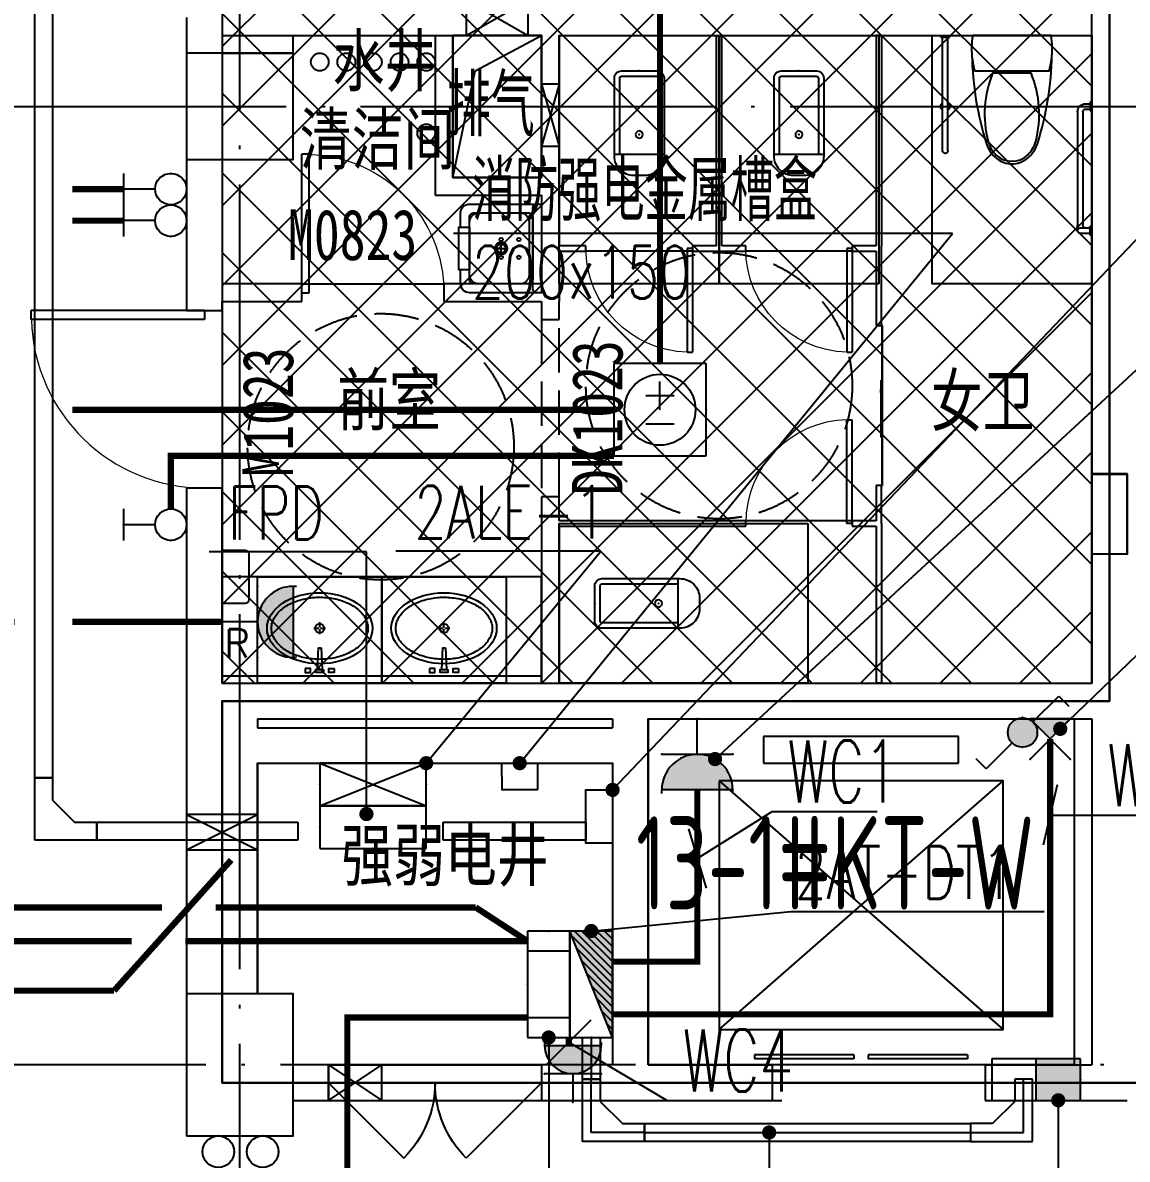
# Model space of a CAD drawing. Extents: x -228436 to 663611, y -207485 to 163917.
# Drawn here: x 47277 to 53500, y 70869 to 77271 of the extents above; entities that cross this region are included whole.
import ezdxf
from ezdxf.enums import TextEntityAlignment as Align

# ---------------------------------------------------------------- set-up
doc = ezdxf.new("R2010")
doc.units = 0
doc.header["$LTSCALE"] = 1000
for name, pattern in [('DASH', [0.35, 0.25, -0.1]), ('X-104 13#平面$0$DASH', [0.35, 0.25, -0.1]), ('X-104 13#平面$0$DOTE', [2.42, 2, -0.2, 0.02, -0.2])]:
    doc.linetypes.add(name, pattern=pattern)
doc.layers.get('0').update_dxf_attribs({"linetype": 'CONTINUOUS'})
for name, color, linetype in [('CABLETRAY', 130, 'CONTINUOUS'), ('CABLETRAY_DIM', 3, 'CONTINUOUS'), ('CABLETRAY_DOTE', 160, 'CONTINUOUS'), ('DIM-插座', 80, 'CONTINUOUS'), ('DIM-箱柜', 80, 'CONTINUOUS'), ('EQUIP-动力', 80, 'CONTINUOUS'), ('EQUIP-插座', 80, 'CONTINUOUS'), ('EQUIP-照明', 80, 'CONTINUOUS'), ('EQUIP-箱柜', 80, 'CONTINUOUS'), ('TEL_LEAD', 3, 'CONTINUOUS'), ('TEL_TEXT', 7, 'CONTINUOUS'), ('WIRE-动力控制', 160, 'DASH'), ('WIRE-插座', 160, 'CONTINUOUS'), ('X-104 13#平面$0$02-TEXT_房间', 9, 'CONTINUOUS'), ('X-104 13#平面$0$02-TEXT_标注', 8, 'CONTINUOUS'), ('X-104 13#平面$0$02-TEXT_门窗', 8, 'CONTINUOUS'), ('X-104 13#平面$0$A-C_窗', 8, 'CONTINUOUS'), ('X-104 13#平面$0$A-C_门', 8, 'CONTINUOUS'), ('X-104 13#平面$0$A-E_电梯', 8, 'CONTINUOUS'), ('X-104 13#平面$0$A-I_卫-洁具', 8, 'CONTINUOUS'), ('X-104 13#平面$0$A-I_卫-隔断', 8, 'CONTINUOUS'), ('X-104 13#平面$0$A-TECH_暖通', 6, 'CONTINUOUS'), ('X-104 13#平面$0$A-TECH_电气', 240, 'CONTINUOUS'), ('X-104 13#平面$0$A-TECH_结构', 8, 'CONTINUOUS'), ('X-104 13#平面$0$A_AXIS-轴线', 8, 'X-104 13#平面$0$DOTE'), ('X-104 13#平面$0$A_STR-砌块墙', 7, 'CONTINUOUS'), ('X-104 13#平面$0$A_STR-砼柱', 7, 'CONTINUOUS'), ('X-104 13#平面$0$DOOR_FIRE', 8, 'CONTINUOUS'), ('X-104 13#平面$0$DUCT-加压送风管端线', 2, 'CONTINUOUS'), ('X-104 13#平面$0$s-colu', 40, 'CONTINUOUS'), ('X-104 13#平面$0$VPIPE-中水', 122, 'X-104 13#平面$0$TG_Z'), ('X-104 13#平面$0$VPIPE-喷淋', 6, 'X-104 13#平面$0$TG_ZP'), ('X-104 13#平面$0$VPIPE-废水', 31, 'X-104 13#平面$0$TG_F'), ('X-104 13#平面$0$VPIPE-污水', 2, 'X-104 13#平面$0$TG_W'), ('X-104 13#平面$0$VPIPE-给水', 3, 'X-104 13#平面$0$TG_J'), ('X-104 13#平面$0$VPIPE-通气', 3, 'CONTINUOUS')]:
    doc.layers.add(name, color=color, linetype=linetype)
doc.layers.add('X-104 13#平面$0$000套内', color=8, linetype='CONTINUOUS', lineweight=30, plot=False)
doc.layers.add('X-104 13#平面$0$04-不打印_辅助线', color=8, linetype='CONTINUOUS', plot=False)
doc.styles.add('_TCH_DIM', font='SIMPLEX', dxfattribs={"bigfont": 'GBCBIG'})
doc.styles.add('_TCH_LABEL', font='COMPLEX', dxfattribs={"bigfont": 'GBCBIG'})
doc.styles.add('_TEL_DIM', font='ROMANS2', dxfattribs={"width": 0.8, "height": 3.5, "bigfont": 'HZDF2'})
doc.styles.get("Standard").update_dxf_attribs({"font": 'GBENOR', "bigfont": 'GBCBIG'})
doc.styles.add('X-104 13#平面$0$_TCH_SPACE', font='STXIHEI.TTF', dxfattribs={"width": 0.75, "height": 5})
doc.styles.add('X-104 13#平面$0$_TCH_WINDOW', font='STXIHEI.TTF', dxfattribs={"width": 0.75, "height": 3.5})
doc.styles.add('X-104 13#平面$0$Standard', font='ros1.shx', dxfattribs={"width": 0.75, "bigfont": 'jd.shx'})
doc.styles.add('X-104 13#平面$0$TG_LINETYPE', font='STXIHEI.TTF', dxfattribs={"width": 0.8, "height": 3})
doc.linetypes.add('X-104 13#平面$0$TG_F', pattern='A,2,-0.3,["F",X-104 13#平面$0$TG_LINETYPE,S=0.1,R=0,X=-0.23,Y=-0.15],0', length=2.3)
doc.linetypes.add('X-104 13#平面$0$TG_J', pattern='A,2,-0.3,["J",X-104 13#平面$0$TG_LINETYPE,S=0.1,R=0,X=-0.23,Y=-0.15],0', length=2.3)
doc.linetypes.add('X-104 13#平面$0$TG_W', pattern='A,2,-0.3,["W",X-104 13#平面$0$TG_LINETYPE,S=0.1,R=0,X=-0.28,Y=-0.15],0', length=2.3)
doc.linetypes.add('X-104 13#平面$0$TG_Z', pattern='A,2,-0.3,["Z",X-104 13#平面$0$TG_LINETYPE,S=0.1,R=0,X=-0.23,Y=-0.15],0', length=2.3)
doc.linetypes.add('X-104 13#平面$0$TG_ZP', pattern='A,5,-0.6,["ZP",X-104 13#平面$0$TG_LINETYPE,S=0.1,R=0,X=-0.52,Y=-0.15],0', length=5.6)

# ---------------------------------------------------------------- blocks, each defined once
blk = doc.blocks.new('$equip$00001428')
for p, q in [((0.75, 0.6), (-0.75, 0.6)), ((-0.75, 0.6), (-0.75, 0)), ((-0.469, 0.6), (-0.469, 0)), ((0.469, 0.6), (0.469, 0)), ((0.75, 0), (0.75, 0.6)), ((-0.75, 0), (0.75, 0))]:
    blk.add_line(p, q)
for p in [(0, 0.6), (-0.75, 0.3), (0.75, 0.3), (0, 0)]:
    blk.add_point(p)
at = {"style": '_TCH_LABEL', "flags": 9}
blk.add_attdef('A', (0, 0), '', height=0.00002, dxfattribs=at)
blk = doc.blocks.new('$equip$00001424')
for p, q in [((-0.75, 0), (0.75, 0.6)), ((-0.75, 0.6), (0.75, 0)), ((0.75, 0.6), (-0.75, 0.6)), ((-0.75, 0.6), (-0.75, 0)), ((0.75, 0), (0.75, 0.6)), ((-0.75, 0), (0.75, 0))]:
    blk.add_line(p, q)
for p in [(0, 0.6), (-0.75, 0.3), (0.75, 0.3), (0, 0)]:
    blk.add_point(p)
at = {"style": '_TCH_LABEL', "flags": 9}
blk.add_attdef('A', (0, 0), '', height=0.00002, dxfattribs=at)
blk = doc.blocks.new('$equip$00001413')
for p, q in [((0.75, 0.6), (-0.75, 0.6)), ((-0.75, 0.6), (-0.75, 0)), ((0.75, 0), (0.75, 0.6)), ((-0.75, 0), (0.75, 0))]:
    blk.add_line(p, q)
for p in [(0, 0.6), (-0.75, 0.3), (0.75, 0.3), (0, 0)]:
    blk.add_point(p)
at = {"style": '_TCH_LABEL', "flags": 9}
blk.add_attdef('A', (0, 0), '', height=0.00002, dxfattribs=at)
blk = doc.blocks.new('X-104 13#平面$0$2400x2100')
for p, q in [((650, 1850), (650, 1700)), ((1750, 1850), (650, 1850)), ((1750, 1700), (1750, 1850)), ((650, 1700), (1750, 1700)), ((400, 200), (2000, 1600)), ((400, 1600), (2000, 200))]:
    blk.add_line(p, q)
at = {"color": 0}
for p, q in [((600, 57.6), (600, 34)), ((1160, 57.6), (600, 57.6)), ((1160, 34), (600, 34)), ((1160, 57.6), (1160, 34)), ((1800, 57.6), (1240, 57.6)), ((1240, 57.6), (1240, 34)), ((1800, 34), (1240, 34)), ((1800, 57.6), (1800, 34))]:
    blk.add_line(p, q, dxfattribs=at)
blk.add_lwpolyline([(400, 1600), (400, 200), (2000, 200), (2000, 1600), (400, 1600)], close=True)
at = {"layer": 'X-104 13#平面$0$04-不打印_辅助线'}
blk.add_lwpolyline([(0, 0), (0, 1950), (2400, 1950), (2400, 0), (0, 0)], close=True, dxfattribs=at)
blk = doc.blocks.new('X-104 13#平面$0$轴网')
at = {"layer": 'X-104 13#平面$0$A_AXIS-轴线', "linetype": 'X-104 13#平面$0$DOTE'}
for p, q in [((48500, -7401), (48500, 24620.3)), ((60408.4, 9000), (-2925, 9000))]:
    blk.add_line(p, q, dxfattribs=at)
blk = doc.blocks.new('X-104 13#平面$0$meae')
for p, q in [((-215, 0), (-243.8, 0)), ((-210, 5), (-210, 32.8)), ((-176.7, 0), (-205, 0)), ((-99.5, 8), (21.7, 14.4)), ((-99.5, -8), (-99.5, 8)), ((21.7, -14.4), (21.7, 14.4)), ((-210, -32.3), (-210, -5)), ((-99.5, -8), (21.7, -14.4))]:
    blk.add_line(p, q)
for points in [[(17.2, 81.4), (40, 81.4), (40, 51.4), (17.2, 51.4)], [(21.7, 21.4), (40, 21.4), (40, -21.4), (21.7, -21.4)], [(17.2, -81.4), (40, -81.4), (40, -51.4), (17.2, -51.4)]]:
    blk.add_lwpolyline(points, close=True)
at = {"const_width": 0.84}
blk.add_lwpolyline([(-209.6, -0.1, -1), (-210.4, -0.1, -1)], format="xyb", close=True, dxfattribs=at)
blk.add_circle((-210, 0), 25.2)
blk.add_ellipse((-210, 0), major_axis=(0, -296.8), ratio=0.673766)
at = {"color": 8}
blk.add_open_spline([(-210, -271.8), (-201.6, -271.8), (-193.3, -270.9), (-176.6, -267), (-168.2, -264.1), (-151.7, -256.3), (-143.6, -251.4), (-127.7, -239.7), (-119.9, -232.8), (-105, -217.1), (-97.9, -208.3), (-84.5, -189), (-78.3, -178.5), (-66.9, -156.1), (-61.7, -144.2), (-52.7, -119.1), (-48.8, -106), (-42.4, -79), (-39.9, -65.1), (-36.4, -36.9), (-35.4, -22.5), (-34.8, 6.2), (-35.3, 20.7), (-37.7, 49.2), (-39.6, 63.3), (-45, 90.9), (-48.3, 104.3), (-56.4, 130.2), (-61.1, 142.6), (-71.6, 166.1), (-77.5, 177.1), (-90.2, 197.7), (-97, 207.1), (-111.4, 224.2), (-118.9, 231.8), (-134.5, 245.1), (-142.5, 250.8), (-158.9, 260.1), (-167.2, 263.7), (-183.8, 269), (-192.2, 270.7), (-208.9, 272.2), (-217.3, 271.9), (-234, 269.5), (-242.4, 267.4), (-259, 261.1), (-267.2, 256.9), (-283.4, 246.7), (-291.3, 240.5), (-306.7, 226.3), (-314.1, 218.2), (-328.1, 200.2), (-334.7, 190.4), (-346.9, 169), (-352.4, 157.6), (-362.4, 133.5), (-366.8, 120.8), (-374.2, 94.4), (-377.2, 80.8), (-381.8, 52.9), (-383.4, 38.7), (-385.1, 10.1), (-385.2, -4.4), (-383.9, -33.1), (-382.5, -47.4), (-378.3, -75.4), (-375.4, -89.1), (-368.4, -115.7), (-364.2, -128.5), (-354.5, -153), (-349.1, -164.6), (-337.2, -186.3), (-330.7, -196.4), (-316.9, -214.8), (-309.6, -223.2), (-294.4, -237.9), (-286.5, -244.3), (-270.4, -255.1), (-262.2, -259.5), (-245.6, -266.3), (-237.3, -268.8), (-222.6, -271.3), (-216.3, -271.8), (-210, -271.8)], degree=3, knots=[0, 0, 0, 0, 0.154173, 0.154173, 0.308346, 0.308346, 0.462518, 0.462518, 0.616691, 0.616691, 0.770864, 0.770864, 0.925037, 0.925037, 1.07921, 1.07921, 1.233382, 1.233382, 1.387555, 1.387555, 1.541728, 1.541728, 1.695901, 1.695901, 1.850074, 1.850074, 2.004247, 2.004247, 2.158419, 2.158419, 2.312592, 2.312592, 2.466765, 2.466765, 2.620938, 2.620938, 2.775111, 2.775111, 2.929283, 2.929283, 3.083456, 3.083456, 3.237629, 3.237629, 3.391802, 3.391802, 3.545975, 3.545975, 3.700147, 3.700147, 3.85432, 3.85432, 4.008493, 4.008493, 4.162666, 4.162666, 4.316839, 4.316839, 4.471011, 4.471011, 4.625184, 4.625184, 4.779357, 4.779357, 4.93353, 4.93353, 5.087703, 5.087703, 5.241876, 5.241876, 5.396048, 5.396048, 5.550221, 5.550221, 5.704394, 5.704394, 5.858567, 5.858567, 6.01274, 6.01274, 6.166912, 6.166912, 6.283185, 6.283185, 6.283185, 6.283185], dxfattribs=at)
at = {"layer": 'X-104 13#平面$0$04-不打印_辅助线'}
blk.add_lwpolyline([(-500, -350), (-500, 350), (100, 350), (100, -350)], close=True, dxfattribs=at)
blk = doc.blocks.new('X-104 13#平面$0$hgfd')
at = {"color": 8}
for p, q in [((0, 266.5), (0, 189.5)), ((-38.5, 228), (38.5, 228))]:
    blk.add_line(p, q, dxfattribs=at)
for points in [[(250, 0), (-250, 0), (-250, 406, -0.414214), (-200, 456), (-120, 456), (-120, 466), (120, 466), (120, 456), (200, 456, -0.414214), (250, 406)], [(175, 50), (-175, 50, -0.414214), (-200, 75), (-200, 381, -0.414214), (-175, 406), (175, 406, -0.414214), (200, 381), (200, 75, -0.414214)], [(250, 0), (-250, 0), (-250, 25, -0.414214), (-225, 50), (225, 50, -0.414214), (250, 25)]]:
    blk.add_lwpolyline(points, format="xyb", close=True)
blk.add_lwpolyline([(120, 456), (200, 456, -0.414214), (250, 406), (250, 0), (-250, 0), (-250, 406, -0.414214), (-200, 456), (-120, 456)], format="xyb")
blk.add_lwpolyline([(120, 406), (-120, 406), (-120, 466), (120, 466)], close=True)
blk.add_lwpolyline([(150, 70), (-150, 70, -0.414214), (-200, 120), (-200, 356, -0.414214), (-150, 406), (150, 406, -0.414214), (200, 356), (200, 120, -0.414214)], format="xyb", close=True, dxfattribs=at)
for centre, radius in [((0, 228), 35), ((-50, 228), 10), ((50, 228), 10), ((-50, 128), 10), ((50, 128), 10)]:
    blk.add_circle(centre, radius)
blk.add_circle((0, 228), 25, dxfattribs=at)
blk = doc.blocks.new('X-104 13#平面$0$A$C01FB6D00')
at = {"layer": 'X-104 13#平面$0$VPIPE-中水', "linetype": 'Continuous'}
blk.add_circle((600, 600), 50, dxfattribs=at)
at = {"layer": 'X-104 13#平面$0$VPIPE-喷淋', "linetype": 'Continuous'}
blk.add_circle((1050, 200), 50, dxfattribs=at)
at = {"layer": 'X-104 13#平面$0$VPIPE-废水', "linetype": 'Continuous'}
blk.add_circle((750, 600), 50, dxfattribs=at)
at = {"layer": 'X-104 13#平面$0$VPIPE-污水', "linetype": 'Continuous'}
blk.add_circle((1050, 600), 50, dxfattribs=at)
at = {"layer": 'X-104 13#平面$0$VPIPE-给水', "linetype": 'Continuous'}
blk.add_circle((450, 600), 50, dxfattribs=at)
at = {"layer": 'X-104 13#平面$0$VPIPE-通气', "linetype": 'Continuous'}
blk.add_circle((900, 600), 50, dxfattribs=at)
blk = doc.blocks.new('*U103')
blk.add_lwpolyline([(200, 0), (200, 350), (0, 350), (0, 0), (200, 0), (0, 350), (0, 0), (200, 350)])
blk = doc.blocks.new('*U104')
blk.add_lwpolyline([(100, 0), (100, 350), (0, 350), (0, 0), (100, 0), (0, 350), (0, 0), (100, 350)])
blk = doc.blocks.new('X-104 13#平面$0$$lvtry$00000200')
at = {"color": 0}
for p, q in [((-109.8, -40, 0), (-109.8, -469.7, 0)), ((99.8, -30, 0), (-99.8, -30, 0)), ((109.8, -469.7, 0), (109.8, -40, 0))]:
    blk.add_line(p, q, dxfattribs=at)
at = {"color": 0, "elevation": 0}
blk.add_lwpolyline([(99.8, 0), (-99.8, 0, 0.414214), (-139.8, -40), (-139.8, -479.7, 0.414214), (-29.8, -589.7), (29.8, -589.7, 0.414214), (139.8, -479.7), (139.8, -40, 0.414214)], format="xyb", close=True, dxfattribs=at)
blk.add_lwpolyline([(139.8, -469.7), (-139.8, -469.7)], dxfattribs=at)
at = {"color": 0}
blk.add_circle((0, -358.6, 0), 20, dxfattribs=at)
for centre, start, end in [((-99.8, -40, 0), 90, 180), ((99.8, -40, 0), 0, 90)]:
    blk.add_arc(centre, 10, start, end, dxfattribs=at)
for p in [(0, 0), (0, -358.6, 0)]:
    blk.add_point(p, dxfattribs=at)
blk = doc.blocks.new('X-104 13#平面$0$hgfasg')
at = {"layer": 'X-104 13#平面$0$04-不打印_辅助线'}
blk.add_lwpolyline([(-450, 1400), (450, 1400), (450, 0), (-450, 0)], close=True, dxfattribs=at)
at = {"yscale": -1}
blk.add_blockref('X-104 13#平面$0$$lvtry$00000200', (0, 200), dxfattribs=at)
blk = doc.blocks.new('X-104 13#平面$0$A-toilet-F2$0$A-toilet-F3$0$$plan$00000388')
for p, q in [((-202.5, -209.5), (-202.5, 209.5)), ((0, -220.8), (0, 220.8)), ((-211.8, 107.7), (-211.8, -107.7))]:
    blk.add_line(p, q)
blk.add_lwpolyline([(-202.5, -209.5), (-151.6, -220.9), (-102.2, -226.4), (-50.2, -226.4), (0, -220.8)])
for centre, radius, start, end in [((-70.5, -1596.9), 1822.9, 91.22237, 107.24774), ((-76.2, -236.2), 463.3, 97.73995, 105.82198), ((-76.2, -236.2), 463.3, 80.53768, 97.73995), ((-562.5, -12.2), 163.6, 107.24774, 159.54761), ((-555.5, -23.3), 162.7, 104.77857, 136.85426), ((-443.4, -448.2), 602.2, 67.37374, 104.77857), ((-580.4, 0), 128.7, 136.85426, 223.14574), ((-595.2, 0), 128.7, 159.54761, 200.45239), ((-562.5, 12.2), 163.6, 200.45239, 252.75226), ((-555.5, 23.3), 162.7, 223.14574, 255.22143), ((-443.4, 448.2), 602.2, 255.22143, 292.62626), ((-70.5, 1596.9), 1822.9, 252.75226, 268.77763)]:
    blk.add_arc(centre, radius, start, end)
blk = doc.blocks.new('X-104 13#平面$0$33')
at = {"layer": 'X-104 13#平面$0$04-不打印_辅助线'}
blk.add_lwpolyline([(-450, 1400), (450, 1400), (450, 0), (-450, 0)], close=True, dxfattribs=at)
at = {"rotation": 270}
blk.add_blockref('X-104 13#平面$0$A-toilet-F2$0$A-toilet-F3$0$$plan$00000388', (0, 0), dxfattribs=at)
blk = doc.blocks.new('X-104 13#平面$0$残疾人扶手1')
for p, q in [((-700, -10), (-700, 0)), ((0, -10), (0, 0)), ((-750, -10), (-750, 0)), ((-750, -10), (-700, -10)), ((-740, -65), (-740, -10)), ((-710, -65), (-710, -10)), ((-55, -50), (-695, -50)), ((-50, -10), (-50, 0)), ((0, -10), (-50, -10)), ((-40, -35), (-40, -10)), ((-10, -35), (-10, -10)), ((-55, -80), (-695, -80))]:
    blk.add_line(p, q)
for centre, radius, start, end in [((-695, -35), 15, 180, 270), ((-55, -35), 15, 270, 0), ((-55, -35), 45, 270, 0), ((-725, -65), 15, 180, 0), ((-695, -35), 45, 244.47122, 270)]:
    blk.add_arc(centre, radius, start, end)
blk = doc.blocks.new('X-104 13#平面$0$残疾人扶手2')
for p, q in [((-10, -50), (-10, 0)), ((-10, 0), (0, 0)), ((-650, -10), (-10, -10)), ((-650, -40), (-10, -40)), ((-10, -50), (0, -50))]:
    blk.add_line(p, q)
for centre, radius, start, end in [((-400, -25, 0), 25, 36.86993, 143.13007), ((-650, -25), 15, 90, 270), ((-400, -25, 0), 25, 216.86987, 323.13013)]:
    blk.add_arc(centre, radius, start, end)
blk = doc.blocks.new('*U107')
blk.add_lwpolyline([(200, 0), (200, 300), (0, 300), (0, 0), (200, 0), (0, 300), (0, 0), (200, 300)])
blk = doc.blocks.new('*U108')
blk.add_lwpolyline([(200, 0), (200, 400), (0, 400), (0, 0), (200, 0), (0, 400), (0, 0), (200, 400)])
blk = doc.blocks.new('X-104 13#平面$0$ccc000')
at = {"layer": 'X-104 13#平面$0$A-TECH_电气', "rotation": 270}
for name, p in [('*U108', (48400, 72811.3)), ('*U107', (49200, 71400))]:
    blk.add_blockref(name, p, dxfattribs=at)
blk = doc.blocks.new('X-104 13#平面$0$$DorLib2D$00000116')
at = {"color": 0}
for p, q in [((-0.5, 0), (-0.1464, 0.3536)), ((0.5, 0), (0.1464, 0.3536))]:
    blk.add_line(p, q, dxfattribs=at)
for centre, start, end in [((-0.5, 0), 0, 45), ((0.5, 0), 135, 180)]:
    blk.add_arc(centre, 0.5, start, end, dxfattribs=at)
blk = doc.blocks.new('X-104 13#平面$0$$DorLib2D$00000001')
for p, q in [((0.45, 0.975), (0.5, 0.975)), ((0.45, 0), (0.45, 0.975)), ((0.5, 0), (0.5, 0.975)), ((0.5, 0), (0.45, 0))]:
    blk.add_line(p, q)
at = {"lineweight": 13}
blk.add_arc((0.475, 0), 0.975, 91.46928, 180, dxfattribs=at)
blk = doc.blocks.new('_FZHK')
blk.add_lwpolyline([(-0.5, -0.5), (0.5, -0.5), (0.5, 0.5), (-0.5, 0.5)], close=True)
blk = doc.blocks.new('X-104 13#平面$0$$DorLib2D$00000129')
at = {"color": 0, "linetype": 'Continuous'}
for p, q in [((-0.5, 0.545), (-0.5, 0.6866)), ((-0.5, 0.6866), (0.5, 0.6866)), ((0.5, 0.6866), (0.5, 0.545)), ((0.5, 0.545), (-0.5, 0.545)), ((-0.5, 0.5), (-0.5, 0.545)), ((0.5, 0.5), (0.5, 0.545)), ((-0.2, 0.4375), (0.1584, 0.4375)), ((0.1584, 0.4375), (0.0804, 0.3408)), ((0.0804, 0.3408), (0.0804, 0.4375))]:
    blk.add_line(p, q, dxfattribs=at)
blk = doc.blocks.new('X-104 13#平面')
at = {"layer": 'X-104 13#平面$0$04-不打印_辅助线'}
h = blk.add_hatch(dxfattribs=at)
h.set_pattern_fill('ANSI37', color=256, scale=200)
h.set_pattern_definition([(45, (0, 0), (-224.5064, 224.5064), []), (135, (0, 0), (-224.5064, -224.5064), [])])
h.paths.add_polyline_path([(53300, 80350), (50605.5, 80350), (48400, 79076.6), (48400, 73550), (53300, 73550)])
at = {"color": 1}
blk.add_line((48400, 77200), (50200, 77200), dxfattribs=at)
blk.add_lwpolyline([(49700, 77200), (50200, 77200), (50200, 76400), (49700, 76400)], close=True)
blk.add_lwpolyline([(49700, 77200), (50200, 77200), (50200, 76400), (49700, 76400)], close=True)
at = {"layer": 'X-104 13#平面$0$000套内'}
blk.add_lwpolyline([(4100, 77750), (4100, 68700), (-750, 68700), (-750, 59850), (21950, 59850), (21950, 61450), (58250, 61450), (58250, 71300), (48400, 71300), (48400, 73450), (53400, 73450), (53400, 80500), (58250, 80500), (58250, 81290.1), (53289, 85452.6), (37950, 76613.3), (37950, 72450), (12454.9, 72450), (4447.4, 77750)], close=True, dxfattribs=at)
at = {"layer": 'X-104 13#平面$0$04-不打印_辅助线'}
blk.add_lwpolyline([(53300, 80350), (50605.5, 80350), (48400, 79076.6), (48400, 73550), (53300, 73550)], close=True, dxfattribs=at)
at = {"layer": 'X-104 13#平面$0$A-C_窗', "linetype": 'DASH'}
for p, q in [((50200, 75600), (50200, 74600)), ((50300, 74600), (50300, 75600))]:
    blk.add_line(p, q, dxfattribs=at)
at = {"layer": 'X-104 13#平面$0$A-C_门'}
for p, q in [((48850, 75800), (49650, 75800)), ((48400, 75650), (48400, 74650))]:
    blk.add_line(p, q, dxfattribs=at)
at = {"layer": 'X-104 13#平面$0$A-I_卫-洁具', "ltscale": 0.1}
blk.add_line((49300, 74150), (49300, 73550), dxfattribs=at)
blk.add_lwpolyline([(48400, 74000), (48400, 74300), (48530, 74300, -0.414214), (48550, 74280), (48550, 74020, -0.414214), (48530, 74000)], format="xyb", close=True, dxfattribs=at)
for points in [[(48400, 73550), (50200, 73550), (50200, 74150), (48400, 74150)], [(48400, 73550), (50200, 73550), (50200, 73590), (48400, 73590)]]:
    blk.add_lwpolyline(points, close=True, dxfattribs=at)
blk.add_lwpolyline([(53200, 73350), (53200, 71400)], dxfattribs=at)
at = {"layer": 'X-104 13#平面$0$A-I_卫-洁具', "linetype": 'X-104 13#平面$0$DASH'}
for centre in [(51200, 75226.6), (49293.8, 74882.7)]:
    blk.add_circle(centre, 750, dxfattribs=at)
at = {"layer": 'X-104 13#平面$0$A-I_卫-隔断'}
for p, q in [((51185, 76015), (51185, 77200)), ((51185, 77200), (51215, 77200)), ((51215, 76015), (51215, 77200)), ((52085, 77200), (52085, 76015)), ((52115, 77200), (52085, 77200)), ((52115, 77200), (52115, 76015)), ((50450, 76015), (50300, 76015)), ((50450, 75985), (50450, 76015)), ((51185, 76015), (51050, 76015)), ((51050, 76015), (51050, 75985)), ((51350, 76015), (51215, 76015)), ((51350, 75985), (51350, 76015)), ((52085, 76015), (51950, 76015)), ((51950, 76015), (51950, 75985)), ((52115, 75565), (52115, 76015)), ((50300, 75985), (50450, 75985)), ((51050, 75985), (50450, 75985)), ((51050, 75985), (51200, 75985)), ((51200, 75985), (51350, 75985)), ((51950, 75985), (51350, 75985)), ((51950, 75985), (52085, 75985)), ((52085, 75985), (52085, 75565)), ((52085, 75565), (52115, 75565)), ((52115, 74665), (52085, 74665)), ((52085, 74665), (52085, 74465)), ((52115, 74450), (52115, 74665)), ((51350, 74465), (50300, 74465)), ((51350, 74435), (51350, 74465)), ((51950, 74465), (51350, 74465)), ((52085, 74465), (51950, 74465)), ((51950, 74465), (51950, 74435)), ((50300, 74435), (51350, 74435)), ((51950, 74435), (52085, 74435)), ((52085, 74435), (52085, 73550)), ((52115, 74450), (52115, 73550)), ((52115, 73550), (52085, 73550))]:
    blk.add_line(p, q, dxfattribs=at)
at = {"layer": 'X-104 13#平面$0$A-TECH_结构'}
for p, q in [((50200, 77200), (49700, 77200)), ((49700, 77200), (49700, 76400)), ((50200, 76400), (50200, 77200)), ((49700, 76400), (50200, 76400))]:
    blk.add_line(p, q, dxfattribs=at)
at = {"layer": 'X-104 13#平面$0$A_AXIS-轴线', "linetype": 'X-104 13#平面$0$DOTE'}
blk.add_line((39500, 76800), (60408.4, 76800), dxfattribs=at)
at = {"layer": 'X-104 13#平面$0$A_STR-砌块墙'}
for p, q in [((48200, 77300), (48200, 77100)), ((48800, 77100), (48800, 77200)), ((48800, 77200), (49600, 77200)), ((49600, 77200), (49600, 76300)), ((49700, 77200), (49700, 76400)), ((49700, 77200), (50200, 77200)), ((50200, 77200), (50200, 76400)), ((50300, 77200), (53300, 77200)), ((50300, 77200), (50300, 76300)), ((53300, 77200), (53300, 74730)), ((48400, 77100), (48800, 77100)), ((48200, 76500), (48200, 75700)), ((48400, 76500), (48400, 75800)), ((49700, 76400), (50200, 76400)), ((49600, 76300), (50200, 76300)), ((50200, 76300), (50200, 76000)), ((50300, 76300), (50300, 76015)), ((50200, 76000), (50200, 75800)), ((50300, 75985), (50300, 75700)), ((48850, 75800), (48400, 75800)), ((48850, 75700), (48850, 75800)), ((50200, 75800), (49650, 75800)), ((49650, 75800), (49650, 75700)), ((48200, 75700), (48200, 75650)), ((48400, 75700), (48850, 75700)), ((48400, 75650), (48400, 75700)), ((49650, 75700), (50200, 75700)), ((50200, 75700), (50200, 75600)), ((50300, 75600), (50300, 75700)), ((48200, 75650), (48400, 75650)), ((50200, 75600), (50300, 75600)), ((48400, 74650), (48200, 74650)), ((48200, 74650), (48200, 73450)), ((48400, 73550), (48400, 74650)), ((50300, 74600), (50200, 74600)), ((50200, 74600), (50200, 74450)), ((50300, 74465), (50300, 74600)), ((50200, 74450), (50200, 73550)), ((50300, 74435), (50300, 73550)), ((53300, 74280), (53300, 73550)), ((48400, 73550), (50200, 73550)), ((50300, 73550), (50700, 73550)), ((50700, 73550), (53300, 73550)), ((48200, 73450), (48200, 73200)), ((48600, 73350), (50300, 73350)), ((48600, 73350), (48600, 73300)), ((50300, 73350), (50600, 73350)), ((50600, 73350), (50600, 73300)), ((50800, 73350), (50800, 73200)), ((50800, 73350), (53300, 73350)), ((53300, 73350), (53300, 71400)), ((48600, 73300), (50600, 73300)), ((48200, 73200), (48200, 71800)), ((50800, 73200), (50800, 71400)), ((48600, 73100), (50600, 73100)), ((48600, 73100), (48600, 71800)), ((50600, 73100), (50600, 71400)), ((49000, 71400), (48800, 71400)), ((49000, 71200), (49000, 71400)), ((50600, 71400), (50200, 71400)), ((50200, 71400), (50200, 71200)), ((50800, 71400), (51500, 71400)), ((51500, 71400), (51500, 71200)), ((52700, 71400), (53300, 71400)), ((52700, 71400), (52700, 71200)), ((48800, 71200), (49000, 71200)), ((50200, 71200), (50700, 71200)), ((50700, 71200), (51500, 71200)), ((52700, 71200), (53400, 71200)), ((53400, 71200), (53500, 71200))]:
    blk.add_line(p, q, dxfattribs=at)
at = {"layer": 'X-104 13#平面$0$DOOR_FIRE'}
for p, q in [((49000, 71400), (50200, 71400)), ((49000, 71200), (50200, 71200))]:
    blk.add_line(p, q, dxfattribs=at)
at = {"layer": 'X-104 13#平面$0$DUCT-加压送风管端线'}
for p, q in [((49825, 77000), (50200, 77200)), ((49700, 76400), (49825, 77000))]:
    blk.add_line(p, q, dxfattribs=at)
at = {"layer": 'X-104 13#平面$0$s-colu'}
blk.add_lwpolyline([(53300.2, 74278), (53300.2, 74728), (53500.2, 74728), (53500.2, 74278)], close=True, dxfattribs=at)
for name, p in [('X-104 13#平面$0$ccc000', (-200, 0)), ('X-104 13#平面$0$轴网', (0, 62400)), ('X-104 13#平面$0$A$C01FB6D00', (48500, 76450))]:
    blk.add_blockref(name, p)
at = {"layer": 'X-104 13#平面$0$A-C_门'}
ref = blk.add_blockref('X-104 13#平面$0$$DorLib2D$00000001', (49250, 75750), dxfattribs=dict(at, xscale=-800, yscale=800, zscale=100))
ref.add_attrib('A', 'M0823', (48771.2, 75934.4), dxfattribs={"layer": 'X-104 13#平面$0$02-TEXT_门窗', "height": 285.43, "style": 'X-104 13#平面$0$_TCH_WINDOW', "width": 0.75})
ref = blk.add_blockref('X-104 13#平面$0$$DorLib2D$00000001', (48300, 75150), dxfattribs=dict(at, xscale=-1000, yscale=-1000, zscale=200, rotation=270))
ref.add_attrib('A', 'M1023', (48800, 74714.1), dxfattribs={"layer": 'X-104 13#平面$0$02-TEXT_门窗', "height": 285.43, "rotation": 90, "style": 'X-104 13#平面$0$_TCH_WINDOW', "width": 0.75})
at = {"layer": 'X-104 13#平面$0$A-E_电梯'}
blk.add_blockref('X-104 13#平面$0$2400x2100', (50800, 71400), dxfattribs=at)
at = {"layer": 'X-104 13#平面$0$A-I_卫-洁具', "ltscale": 0.1}
for name, p, rotation in [('X-104 13#平面$0$hgfasg', (50750, 77200), 180), ('X-104 13#平面$0$hgfasg', (51650, 77200), 180), ('X-104 13#平面$0$33', (52850, 77200), 180), ('X-104 13#平面$0$hgfd', (50200, 76000), 89.9999999936968), ('X-104 13#平面$0$hgfasg', (50300, 74000), 270), ('X-104 13#平面$0$meae', (48950, 73650), 270), ('X-104 13#平面$0$meae', (49650, 73650), 270)]:
    blk.add_blockref(name, p, dxfattribs=dict(at, rotation=rotation))
at = {"layer": 'X-104 13#平面$0$A-I_卫-洁具', "ltscale": 0.1, "xscale": -1, "rotation": 270}
for name, p in [('X-104 13#平面$0$残疾人扶手2', (52499.5, 77200)), ('X-104 13#平面$0$残疾人扶手1', (53300, 76825))]:
    blk.add_blockref(name, p, dxfattribs=at)
at = {"layer": 'X-104 13#平面$0$A-I_卫-隔断', "zscale": 30}
for name, p, xscale, yscale, rotation in [('X-104 13#平面$0$$DorLib2D$00000001', (50750, 76000), -600, 600, 180), ('X-104 13#平面$0$$DorLib2D$00000001', (51650, 76000), -600, 600, 180), ('X-104 13#平面$0$$DorLib2D$00000129', (52100, 75115), -900, 30, 270), ('X-104 13#平面$0$$DorLib2D$00000001', (51650, 74450), -600, -600, 180)]:
    blk.add_blockref(name, p, dxfattribs=dict(at, xscale=xscale, yscale=yscale, rotation=rotation))
at = {"layer": 'X-104 13#平面$0$A-TECH_暖通'}
for name, p, rotation in [('*U103', (49775, 77400), 270), ('*U104', (50300, 76925), 180)]:
    blk.add_blockref(name, p, dxfattribs=dict(at, rotation=rotation))
at = {"layer": 'X-104 13#平面$0$A_STR-砼柱'}
for p, xscale, yscale, zscale in [((48500, 76800), 600, 600, 600), ((53400, 74505), 200, 450, 450), ((48500, 71400), 600, 800, 800)]:
    blk.add_blockref('_FZHK', p, dxfattribs=dict(at, xscale=xscale, yscale=yscale, zscale=zscale))
at = {"layer": 'X-104 13#平面$0$DOOR_FIRE', "xscale": 1200, "yscale": -1200, "zscale": 200}
blk.add_blockref('X-104 13#平面$0$$DorLib2D$00000116', (49600, 71300), dxfattribs=at)
at = {"layer": 'X-104 13#平面$0$02-TEXT_房间', "style": 'X-104 13#平面$0$_TCH_SPACE', "width": 0.75}
for s, p in [('水井', (49022.7, 76916.1)), ('清洁间', (48837.8, 76473.7)), ('前室', (49049.3, 75004.4)), ('女卫', (52393.4, 74999.2)), ('强弱电井', (49071.6, 72438.9))]:
    blk.add_text(s, height=285.43, dxfattribs=at).set_placement(p)
at = {"layer": 'X-104 13#平面$0$02-TEXT_标注', "style": 'X-104 13#平面$0$Standard', "width": 0.75}
for s, height, p in [('排气', 347.29, (49666.1, 76631.9)), ('13-1#KT-W', 525, (50731.9, 72275.4))]:
    blk.add_text(s, height=height, dxfattribs=at).set_placement(p)
at = {"layer": 'X-104 13#平面$0$02-TEXT_门窗', "style": 'X-104 13#平面$0$_TCH_WINDOW', "width": 0.75}
blk.add_text('DK1023', height=285.43, rotation=90, dxfattribs=at).set_placement((50655.9, 74609.1))
blk = doc.blocks.new('104 13#平面')
blk.add_blockref('X-104 13#平面', (0, 0))
blk = doc.blocks.new('$equip$00001344')
for p, q in [((0.65, 0.65), (-0.65, 0.65)), ((-0.65, 0.65), (-0.65, -0.65)), ((0.65, -0.65), (0.65, 0.65)), ((0, 0), (0, 0.4)), ((-0.2, 0.2), (0.2, 0.2)), ((-0.2, -0.2), (0.2, -0.2)), ((-0.65, -0.65), (0.65, -0.65))]:
    blk.add_line(p, q)
blk.add_circle((0, 0), 0.5)
for p in [(0, 0.65), (-0.65, 0), (0.65, 0), (0, -0.65)]:
    blk.add_point(p)
at = {"flags": 9}
blk.add_attdef('A', (0, 0), '', height=0.00002, dxfattribs=at)
blk = doc.blocks.new('$equip$00002672')
for p, q in [((0.222, 0.889), (-0.222, 0.889)), ((0, 0.444), (0, 0.889))]:
    blk.add_line(p, q)
blk.add_circle((0, 0.222), 0.222)
for p in [(0, 0.889), (-0.222, 0.222), (0.222, 0.222), (0, 0)]:
    blk.add_point(p)
at = {"color": 7, "style": '_TEL_DIM', "flags": 1}
for tag in ['A', 'REMARK']:
    blk.add_attdef(tag, text='', height=0.00002, dxfattribs=at).set_placement((0, 0), align=Align.MIDDLE_CENTER)
blk = doc.blocks.new('$equip$00001764')
for p, q in [((-0.5, 1.05), (-0.5, 1)), ((-0.5, 1), (0.5, 1)), ((0.5, 1.05), (0.5, 1)), ((0.5, 0.5), (-0.5, 0.5)), ((0, 0.5), (0, 0))]:
    blk.add_line(p, q)
blk.add_arc((0, 1), 0.5, 180, 0)
for p in [(-0.5, 0.5), (0.5, 0.5), (0, 0)]:
    blk.add_point(p)
for points in [[(0.433, 0.75), (-0.433, 0.75), (0.5, 1), (-0.5, 1)], [(0.25, 0.567), (-0.25, 0.567), (0.433, 0.75), (-0.433, 0.75)], [(0, 0.5), (0, 0.5), (0.25, 0.567), (-0.25, 0.567)]]:
    blk.add_solid(points)
at = {"color": 7, "style": '_TEL_DIM'}
blk.add_attdef('$TEXT$', text='', height=0.4, dxfattribs=at).set_placement((0.303, 0.211), align=Align.MIDDLE_CENTER)
at = {"color": 7, "style": '_TEL_DIM', "flags": 1}
blk.add_attdef('A', text='', height=0.00002, dxfattribs=at).set_placement((0, 0), align=Align.MIDDLE_CENTER)
blk = doc.blocks.new('$equip$00001418')
for p, q in [((-0.292, 1.25), (-0.292, 0)), ((0.292, 1.25), (-0.292, 1.25)), ((0.292, 0), (0.292, 1.25)), ((-0.292, 0.625), (0.292, 0.625)), ((-0.292, 0), (0.292, 0))]:
    blk.add_line(p, q)
for p in [(0, 1.25), (-0.292, 0.625), (0.292, 0.625), (0, 0)]:
    blk.add_point(p)
blk.add_solid([(-0.292, 0.625), (0.292, 0.625), (-0.292, 0), (0.292, 0)])
at = {"style": '_TCH_LABEL', "flags": 9}
blk.add_attdef('A', (0, 0), '', height=0.00002, dxfattribs=at)
blk = doc.blocks.new('$equip$00001154')
for p, q in [((0, 0.283), (0, -0.283)), ((0, 0.283), (0.566, -0.283)), ((0.566, 0.283), (0, -0.283))]:
    blk.add_line(p, q)
for p in [(0.566, 0.283), (0, 0.004), (0.283, 0), (0.566, -0.283)]:
    blk.add_point(p)
blk.add_solid([(0, -0.283), (0.283, 0), (0, 0.283)])
at = {"layer": 'TEL_TEXT', "style": '_TEL_DIM', "flags": 1}
blk.add_attdef('A', text='', height=0.00002, dxfattribs=at).set_placement((0, 0), align=Align.MIDDLE_CENTER)
blk = doc.blocks.new('$equip$00001208')
for p, q in [((0.147, 0.356), (0.512, 0.72)), ((0.512, 0.72), (0.653, 0.579)), ((-0.147, 0.061), (-0.512, -0.304)), ((-0.512, -0.304), (-0.653, -0.162))]:
    blk.add_line(p, q)
blk.add_circle((0, 0.208), 0.208)
for points in [[(-0.104, 0.389), (0.104, 0.389), (-0.18, 0.312), (0.18, 0.312)], [(0, 0.417), (0, 0.417), (-0.104, 0.389), (0.104, 0.389)], [(-0.18, 0.312), (0.18, 0.312), (-0.208, 0.208), (0.208, 0.208)], [(-0.18, 0.104), (0.18, 0.104), (-0.208, 0.208), (0.208, 0.208)], [(-0.104, 0.028), (0.104, 0.028), (-0.18, 0.104), (0.18, 0.104)], [(0, 0), (0, 0), (-0.104, 0.028), (0.104, 0.028)]]:
    blk.add_solid(points)
at = {"layer": 'EQUIP-照明'}
for p in [(0, 0.417), (-0.208, 0.208), (0.208, 0.208), (0, 0)]:
    blk.add_point(p, dxfattribs=at)
at = {"layer": 'EQUIP-照明', "flags": 9}
blk.add_attdef('A', (0, 0), '', height=0.00002, dxfattribs=at)
blk = doc.blocks.new('$equip$00001237')
for p, q in [((-0.5, 1.05), (-0.5, 1)), ((-0.5, 1), (0.5, 1)), ((0.5, 1.05), (0.5, 1)), ((0.5, 0.5), (-0.5, 0.5)), ((0, 0.5), (0, 0))]:
    blk.add_line(p, q)
blk.add_arc((0, 1), 0.5, 180, 0)
for p in [(0, 1), (-0.5, 0.5), (0.5, 0.5), (0, 0)]:
    blk.add_point(p)
for points in [[(0.433, 0.75), (-0.433, 0.75), (0.5, 1), (-0.5, 1)], [(0.25, 0.567), (-0.25, 0.567), (0.433, 0.75), (-0.433, 0.75)], [(0, 0.5), (0, 0.5), (0.25, 0.567), (-0.25, 0.567)]]:
    blk.add_solid(points)
at = {"flags": 9}
blk.add_attdef('A', (0, 0), '', height=0.00002, dxfattribs=at)
blk = doc.blocks.new('*X29')
at = {"color": 0}
for p, q in [((0, 0), (166.7, 166.7)), ((35.4, 0), (225.6, 190.2)), ((70.7, 0), (250, 179.3)), ((-70.7, 0), (48.8, 119.5)), ((-35.4, 0), (107.7, 143.1)), ((106.1, 0), (250, 143.9)), ((141.4, 0), (250, 108.6)), ((-141.4, 0), (-69, 72.4)), ((-106.1, 0), (-10.1, 96)), ((176.8, 0), (250, 73.2)), ((-247.5, 0), (-245.8, 1.7)), ((-212.1, 0), (-186.9, 25.2)), ((-176.8, 0), (-128, 48.8)), ((212.1, 0), (250, 37.9)), ((247.5, 0), (250, 2.5))]:
    blk.add_line(p, q, dxfattribs=at)
blk = doc.blocks.new('$equip$00001425')
for p, q in [((-0.75, 0), (0.75, 0.6)), ((0.75, 0.6), (-0.75, 0.6)), ((-0.75, 0.6), (-0.75, 0)), ((0.75, 0), (0.75, 0.6)), ((-0.75, 0), (0.75, 0))]:
    blk.add_line(p, q)
for p in [(0, 0.6), (-0.75, 0.3), (0.75, 0.3), (0, 0)]:
    blk.add_point(p)
blk.add_solid([(-0.75, 0), (0.75, 0), (0.75, 0.6)])
at = {"xscale": 0.00300000000061118, "yscale": 0.00300000000061118, "zscale": 0.00300000000061118}
blk.add_blockref('*X29', (0, 0), dxfattribs=at)
at = {"style": '_TCH_LABEL', "flags": 9}
blk.add_attdef('A', (0, 0), '', height=0.00002, dxfattribs=at)

msp = doc.modelspace()

# ---------------------------------------------------------------- linework, layer by layer
msp.add_lwpolyline([(49000, 71400), (48800, 71400), (48800, 71800), (48600, 71800), (48600, 73100), (50600, 73100), (50600, 71400), (49000, 71400)])
at = {"layer": 'CABLETRAY'}
for p, q in [((47344.1, 73017.3), (47344.1, 80355.1)), ((47444.1, 80355.1), (47444.1, 73017.3)), ((47444.1, 73017.3), (47344.1, 73017.3)), ((47344.1, 72667.3), (47344.1, 73017.3)), ((47344.1, 73017.3), (47444.1, 73017.3)), ((47444.1, 73017.3), (47444.1, 72892.3)), ((47444.1, 72892.3), (47569.1, 72767.3)), ((47569.1, 72767.3), (47694.1, 72767.3)), ((47694.1, 72767.3), (47694.1, 72667.3)), ((47694.1, 72667.3), (47694.1, 72767.3)), ((47694.1, 72767.3), (48825.9, 72767.3)), ((48825.9, 72767.3), (48825.9, 72667.3)), ((49644.9, 72667.3), (49644.9, 72767.3)), ((49644.9, 72767.3), (50450, 72767.3)), ((50450, 72767.3), (50450, 72667.3)), ((47694.1, 72667.3), (47344.1, 72667.3)), ((48825.9, 72667.3), (47694.1, 72667.3)), ((50450, 72667.3), (49644.9, 72667.3)), ((50430, 71319.6), (50430, 71554.7)), ((50430, 71554.7), (50530, 71554.7)), ((50530, 71554.7), (50530, 71319.6)), ((50530, 71319.6), (50430, 71319.6)), ((50430, 70969.6), (50430, 71319.6)), ((50430, 71319.6), (50530, 71319.6)), ((50530, 71319.6), (50530, 71194.6)), ((52966, 71319.6), (52866, 71319.6)), ((52866, 71319.6), (52866, 71194.6)), ((52966, 70969.6), (52966, 71319.6)), ((50530, 71194.6), (50655, 71069.6)), ((52866, 71194.6), (52741, 71069.6)), ((50655, 71069.6), (50780, 71069.6)), ((50780, 70969.6), (50780, 71069.6)), ((50780, 71069.6), (52616, 71069.6)), ((50780, 71069.6), (50780, 70969.6)), ((52616, 71069.6), (52616, 70969.6)), ((52741, 71069.6), (52616, 71069.6)), ((52616, 71069.6), (52616, 70969.6)), ((50780, 70969.6), (50430, 70969.6)), ((52616, 70969.6), (50780, 70969.6)), ((52616, 70969.6), (52966, 70969.6))]:
    msp.add_line(p, q, dxfattribs=at)
at = {"layer": 'CABLETRAY_DIM'}
msp.add_line((51482.3, 71019.6), (51482.3, 70274.8), dxfattribs=at)
at = {"layer": 'CABLETRAY_DIM', "const_width": 40}
msp.add_lwpolyline([(51482.3, 71039.6, 1), (51482.3, 70999.6, 1)], format="xyb", close=True, dxfattribs=at)
at = {"layer": 'CABLETRAY_DOTE'}
for p, q in [((50480, 71554.7), (50480, 71319.6)), ((50480, 71019.6), (50480, 71319.6)), ((52916, 71019.6), (52916, 71319.6)), ((50780, 71019.6), (50480, 71019.6)), ((50780, 71019.6), (52616, 71019.6)), ((52616, 71019.6), (52916, 71019.6))]:
    msp.add_line(p, q, dxfattribs=at)
at = {"layer": 'DIM-插座', "color": 80}
for p, q in [((51177.4, 73123.2), (53793.5, 75539.7)), ((53122.3, 73293.4), (54231.6, 74361.6)), ((53104.5, 72978.7), (53026.9, 72637.4)), ((51026.9, 72730.6), (51127.9, 72395.5)), ((50476.7, 71652.8), (50229.3, 71405.3))]:
    msp.add_line(p, q, dxfattribs=at)
at = {"layer": 'DIM-插座', "color": 80, "const_width": 40}
for points in [[(53107.9, 73279.6, 1), (53136.7, 73307.3, 1)], [(51162.7, 73109.6, 1), (51192.1, 73136.8, 1)]]:
    msp.add_lwpolyline(points, format="xyb", close=True, dxfattribs=at)
at = {"layer": 'DIM-插座', "color": 80}
for points in [[(51077.4, 72563), (51498.4, 72828.2)], [(51498.4, 72828.2), (52090.5, 72828.2)], [(53065.7, 72808.1), (53300, 72808.1)], [(53300, 72808.1), (53861.2, 72808.1)], [(50353, 71529.1), (50907.2, 71200)], [(50907.2, 71200), (51553.4, 71200)]]:
    msp.add_lwpolyline(points, dxfattribs=at)
at = {"layer": 'DIM-箱柜', "color": 80}
for p, q in [((50600, 72949.5), (53808.6, 76321.9)), ((52515.6, 76084.3), (49702.9, 76084.3)), ((50076.8, 73100), (52515.6, 76084.3)), ((49213.2, 74290.9), (48328, 74290.9)), ((49213.2, 72813.5), (49213.2, 74290.9)), ((50480, 72154.7), (51605.2, 72265.2)), ((51605.2, 72265.2), (53031.3, 72265.2)), ((50240, 71554.7), (50240, 70279.1)), ((53111.4, 71201), (53111.4, 69594))]:
    msp.add_line(p, q, dxfattribs=at)
at = {"layer": 'DIM-箱柜', "color": 80, "const_width": 40}
for points in [[(50064.1, 73084.5, 1), (50089.4, 73115.5, 1)], [(50586.2, 72935, 1), (50613.8, 72963.9, 1)], [(49213.2, 72793.5, 1), (49213.2, 72833.5, 1)], [(50460.1, 72152.7, 1), (50499.9, 72156.7, 1)], [(50240, 71574.7, 1), (50240, 71534.7, 1)], [(53111.4, 71221, 1), (53111.4, 71181, 1)]]:
    msp.add_lwpolyline(points, format="xyb", close=True, dxfattribs=at)
at = {"layer": 'EQUIP-箱柜'}
for points in [[(50177, 72950.1), (49977, 72949.9), (49976.8, 73099.9), (50176.8, 73100.1)], [(50600, 72949.5), (50600, 72649.5), (50450, 72649.5), (50450, 72949.5)]]:
    msp.add_lwpolyline(points, close=True, dxfattribs=at)
at = {"layer": 'TEL_LEAD'}
for p, q in [((50533, 74294.9), (49379.3, 74294.9)), ((49550, 73100), (50533, 74294.9))]:
    msp.add_line(p, q, dxfattribs=at)
at = {"layer": 'TEL_LEAD', "const_width": 40}
msp.add_lwpolyline([(49537.3, 73084.6, 1), (49562.7, 73115.4, 1)], format="xyb", close=True, dxfattribs=at)
at = {"layer": 'WIRE-动力控制', "color": 160, "const_width": 35}
for points in [[(47844.4, 76333.9), (47556.6, 76333.9)], [(47844.4, 76156.2), (47556.6, 76156.2)], [(48111.1, 74532.2), (48111.1, 74831), (50607.2, 74831)]]:
    msp.add_lwpolyline(points, dxfattribs=at)
at = {"layer": 'WIRE-插座', "color": 160, "const_width": 35}
for points in [[(50867.2, 79066.8), (50867.2, 75351)], [(47556.6, 75091), (50607.2, 75091)], [(47890.7, 72098), (46630.5, 72098), (46630.5, 74978.5)], [(47231.6, 73896), (46830.5, 73896), (46830.5, 72287.7), (48060.8, 72287.7)], [(48400, 73896), (47556.6, 73896)], [(50600, 71685), (53065.7, 71685), (53065.7, 73236.9)], [(50600, 71981.7), (51077.4, 71981.7), (51077.4, 72950)], [(47791.2, 71818.5), (48451.3, 72554.8)], [(49828.6, 72287.7), (48362.9, 72287.7)], [(49828.6, 72287.7), (50120, 72098)], [(50120, 72098), (48192.9, 72098)], [(46512.5, 71818.5), (47791.2, 71818.5)], [(50640, 68717.8), (49105.5, 68717.8), (49105.5, 71667), (50120, 71667)], [(50353, 71510.6), (50353, 71554.7)]]:
    msp.add_lwpolyline(points, dxfattribs=at)

# ---------------------------------------------------------------- block references
msp.add_blockref('104 13#平面', (0, 0))
at = {"layer": 'EQUIP-动力', "color": 80, "xscale": 400, "yscale": 400, "zscale": 400}
msp.add_blockref('$equip$00001344', (50867.2, 75091, 4000), dxfattribs=at)
msp.add_blockref('$equip$00001344', (50867.2, 75091, 4000), dxfattribs=at)
at = {"layer": 'EQUIP-插座'}
ref = msp.add_blockref('$equip$00001764', (48400, 73896), dxfattribs=dict(at, xscale=400, yscale=400, zscale=400, rotation=270))
ref.add_attrib('$TEXT$', 'R', dxfattribs={"layer": '0', "color": 7, "height": 160, "style": '_TEL_DIM'}).set_placement((48484.4, 73774.7), align=Align.MIDDLE_CENTER)
at = {"layer": 'EQUIP-插座', "xscale": 400, "yscale": 400, "zscale": 400, "rotation": 180}
msp.add_blockref('$equip$00001237', (51077.4, 73350), dxfattribs=at)
at = {"layer": 'EQUIP-插座', "xscale": 320, "yscale": 320, "zscale": 320}
msp.add_blockref('$equip$00001237', (50376.6, 71190.6), dxfattribs=at)
at = {"layer": 'EQUIP-照明', "color": 80, "xscale": 400, "yscale": 400, "zscale": 400}
for name, p, rotation in [('$equip$00002672', (48200, 76333.9), 90), ('$equip$00002672', (48200, 76156.2), 90), ('$equip$00002672', (48200, 74443.3), 90), ('$equip$00001154', (53065.7, 73350), 270), ('$equip$00002672', (48378.4, 71000), 180), ('$equip$00002672', (48628.9, 71000), 180)]:
    msp.add_blockref(name, p, dxfattribs=dict(at, rotation=rotation))
msp.add_blockref('$equip$00001208', (52910, 73189.7), dxfattribs=at)
at = {"layer": 'EQUIP-箱柜', "color": 80, "xscale": 400, "yscale": 400, "zscale": 400}
for name, p in [('$equip$00001424', (49250, 72860)), ('$equip$00001413', (49250, 72620))]:
    msp.add_blockref(name, p, dxfattribs=at)
at = {"layer": 'EQUIP-箱柜', "color": 80, "xscale": 400, "yscale": 400, "zscale": 400, "rotation": 90}
for name, p in [('$equip$00001428', (50360, 71854.7)), ('$equip$00001425', (50600, 71854.7)), ('$equip$00001418', (53236.4, 71317.6))]:
    msp.add_blockref(name, p, dxfattribs=at)

# ---------------------------------------------------------------- texts
at = {"layer": 'DIM-插座', "color": 7, "style": '_TEL_DIM', "width": 0.64}
for s, p in [('WC1', (51585.9, 72878.2)), ('WL1', (53387.5, 72858.1)), ('WC4', (50994.7, 71250))]:
    msp.add_text(s, height=350, dxfattribs=at).set_placement(p)
at = {"layer": 'DIM-箱柜', "color": 7, "style": '_TCH_DIM'}
msp.add_text('消防强电金属槽盒', height=337.59, dxfattribs=at).set_placement((49807.9, 76154.3))
at = {"layer": 'DIM-箱柜', "color": 7, "style": '_TCH_DIM', "width": 0.705882}
for s, p in [('200x150', (49807.9, 75716.8)), ('FPD', (48433, 74360.9)), ('2AT-DT1', (51626.3, 72335.2))]:
    msp.add_text(s, height=297.5, dxfattribs=at).set_placement(p)
at = {"layer": 'TEL_LEAD', "color": 7, "style": '_TCH_DIM', "width": 0.705882}
msp.add_text('2ALE-1', height=297.5, dxfattribs=at).set_placement((49484.3, 74364.9))

doc.saveas('drawing.dxf')
